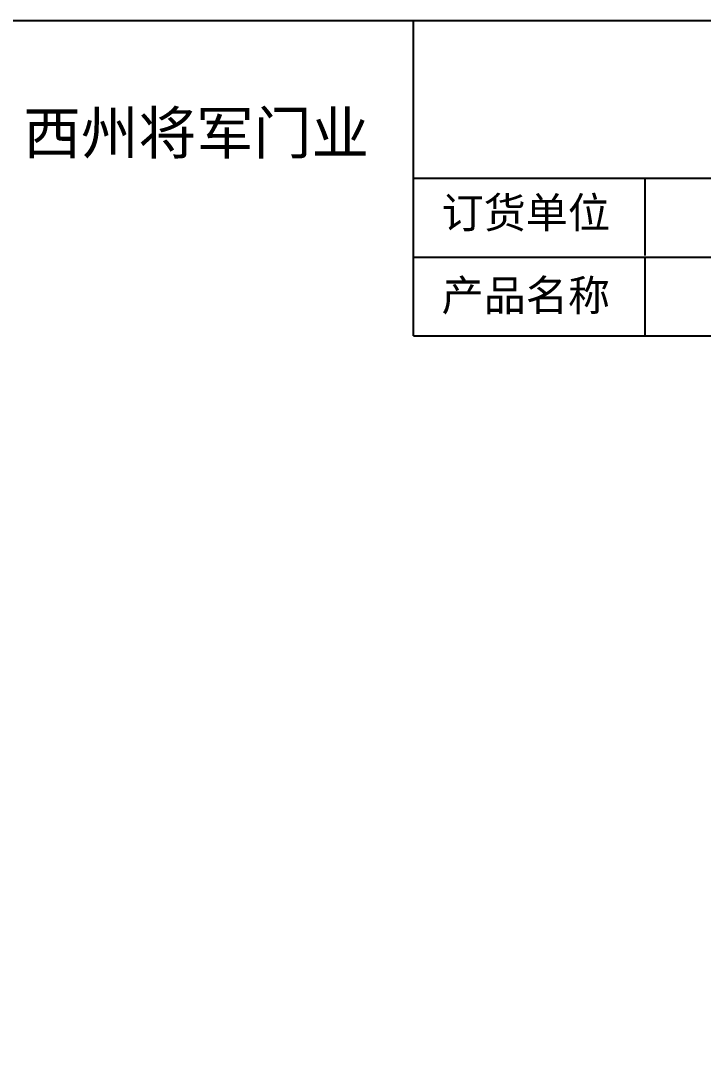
# Model space of a CAD drawing. Header units: millimetres. Extents: x -4199 to 23701, y -2708 to 11766.
# Drawn here: x -2495 to 610, y 2011 to 6729 of the extents above; entities that cross this region are included whole.
import ezdxf

# ---------------------------------------------------------------- set-up
doc = ezdxf.new("R2010")
doc.units = ezdxf.units.MM
doc.styles.add('宋体', font='')
doc.styles.add('工程字', font='')
doc.styles.get('宋体').set_extended_font_data('SimSun')
doc.styles.get('工程字').set_extended_font_data('SimSun')

# ---------------------------------------------------------------- blocks, each defined once
blk = doc.blocks.new('ORDER_FORM')
at = {"color": 0}
for p, q in [((3491.5, 8005.3), (3491.5, 9437.7)), ((4545.1, 8370), (4545.1, 8721.4)), ((4545.1, 8005.3), (4545.1, 8363.3))]:
    blk.add_line(p, q, dxfattribs=at)
for p, q in [((3491.5, 8721.4), (11216.5, 8721.4)), ((3491.5, 8363.3), (11216.5, 8363.3)), ((3491.5, 8005.3), (11216.5, 8005.3))]:
    blk.add_line(p, q)
at = {"color": 0, "ltscale": 10}
blk.add_lwpolyline([(0, 0), (13469.4, 0), (13469.4, 9437.9), (0, 9437.9)], close=True, dxfattribs=at)
at = {"color": 0, "attachment_point": 1, "style": '工程字'}
for s, insert, char_height, width in [('{\\fSimSun|b1|i0|c134|p2;西州将军门业}', (1716.1, 9024.1), 192.173, 1938.141), ('订货单位', (3618.6, 8635), 140.48, 1048.27), ('产品名称', (3618.6, 8259.1), 140.48, 1048.27)]:
    blk.add_mtext(s, dxfattribs=dict(at, insert=insert, char_height=char_height, width=width))
at = {"color": 0, "style": '工程字'}
blk.add_attdef('TT', (4928.8, 8901), '', height=284.3, dxfattribs=at)
at = {"color": 0, "ltscale": 2, "style": '宋体'}
for tag, p, height in [('DHDW', (4659.3, 8462.2), 152.1), ('GDMC', (7468.2, 8462.2), 152.1), ('DHRQ', (10215.2, 8477.1), 121.7), ('ZMKS', (12169, 8472.4), 116.3), ('DDH', (10220.1, 8111), 152.1), ('CPMC', (4656.5, 8110.8), 139.9), ('FMKS', (12169, 8112.5), 116.3), ('MX', (12180.3, 7746.7), 136.9), ('BZ', (3610.6, 7651.7), 152.1), ('SL', (12180.3, 7388.2), 136.9), ('YS', (12194.7, 7042.4), 129.3), ('KX_LEFT', (12507.8, 6672.9), 129.3), ('KX_RIGHT', (13138.7, 6672.9), 129.3), ('WK', (12507.8, 6314.2), 129.3), ('NK', (13138.7, 6314.2), 129.3), ('ZMLS', (12173.1, 5962.6), 121.7), ('FMLS', (12174, 5606.7), 121.7), ('ST', (12174.3, 5249.5), 152.1), ('ZWS', (12164.8, 4904.6), 121.7), ('KQJG', (12174.3, 4517.5), 152.1), ('HYSL', (12174.3, 4176), 152.1), ('QC_GLASS', (12535.3, 3801.9), 129.3), ('QC_SEAL', (13097, 3801.9), 129.3), ('LZ_YES', (12401.1, 3444.1), 129.3), ('LZ_NO', (13106.1, 3444.1), 129.3), ('MM_YES', (12401.1, 3086.3), 129.3), ('MM_NO', (13106.1, 3086.3), 129.3), ('OUTER', (12401.1, 2728.5), 129.3), ('INNER', (13106.1, 2728.5), 129.3), ('QH', (12161.4, 2387), 152.1), ('GDK', (12590.3, 2059.6), 129.3), ('DXK', (12819.2, 2076.1), 98), ('GXK', (13219.4, 2075.7), 98), ('PDK', (12589.5, 1739.1), 129.3), ('PXK', (12818.4, 1755.6), 98), ('DJ', (12589.5, 1437.2), 129.3), ('DJG', (12818.4, 1453.7), 98), ('MSHD', (12180.6, 1133.8), 152.1), ('BZ_QB', (12512.6, 767.3), 129.3), ('BZ_MX', (13135, 767.3), 129.3), ('HHXD', (1009.3, 108.1), 152.1)]:
    blk.add_attdef(tag, p, '', height=height, dxfattribs=at)

msp = doc.modelspace()

# ---------------------------------------------------------------- block references
msp.add_blockref('ORDER_FORM', (-4199.29, -2708.45))

doc.saveas('drawing.dxf')
